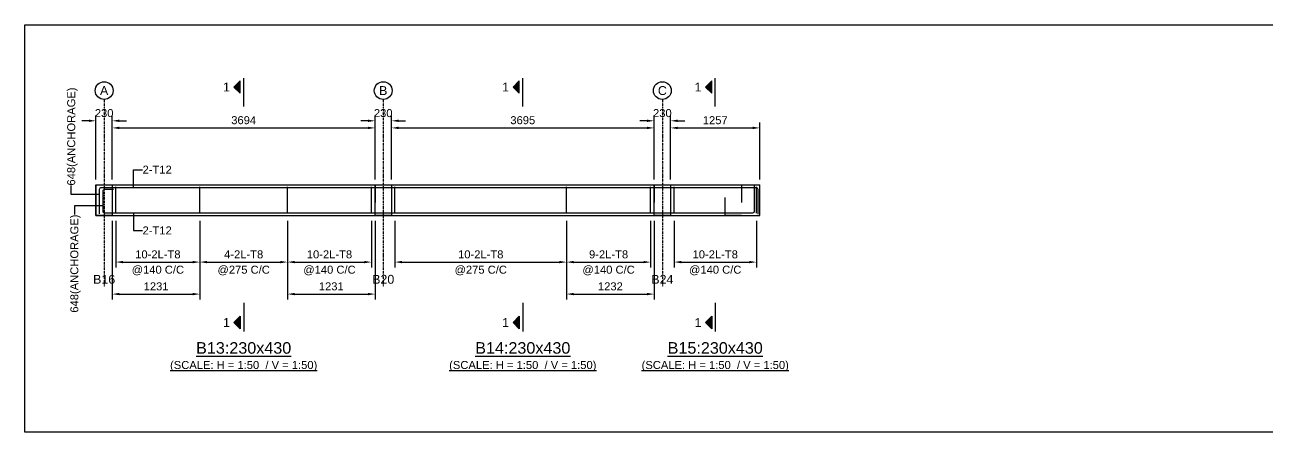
# Model space of a CAD drawing. Header units: inches. Extents: x -816171 to 9366335, y -450961 to 689132.
# Drawn here: x 4478771 to 4513707, y 261031 to 272491 of the extents above; entities that cross this region are included whole.
import ezdxf
from ezdxf.enums import TextEntityAlignment as Align

# ---------------------------------------------------------------- set-up
doc = ezdxf.new("R2010")
doc.units = ezdxf.units.IN
doc.header["$MEASUREMENT"] = 0
doc.linetypes.add('SCCenter', pattern=[1.2, 0.5, -0.3, 0.1, -0.3])
doc.linetypes.add('SCHidden', pattern=[1000, 500, -500])
for name, color, linetype in [('Concrete Line', 2, 'Continuous'), ('Dimension', 31, 'Continuous'), ('Grid', 8, 'Continuous'), ('Labels', 4, 'Continuous'), ('Labels_Support', 4, 'Continuous'), ('Link', 225, 'Continuous'), ('Reinforcement', 130, 'Continuous'), ('Schedule Border', 60, 'Continuous'), ('Section Mark', 5, 'Continuous'), ('Solid', 25, 'Continuous'), ('Text', 31, 'Continuous'), ('Text_Scale', 31, 'Continuous')]:
    doc.layers.add(name, color=color, linetype=linetype)
doc.styles.add('SC-SansSerif', font='SansSerif')
doc.styles.get("Standard").update_dxf_attribs({"font": 'txt.shx'})
doc.dimstyles.new('SCBBSDimStyl', dxfattribs={"dimtxt": 225, "dimasz": 200, "dimexe": 150, "dimexo": 150, "dimgap": 100, "dimtad": 1, "dimtoh": 1, "dimdec": 0, "dimzin": 0, "dimdsep": 46, "dimtxsty": 'SC-SansSerif', "dimcen": 0.09, "dimclrd": 8, "dimclre": 8, "dimclrt": 31, "dimadec": 0, "dimazin": 0, "dimtfac": 1, "dimtdec": 0, "dimtix": 1, "dimtofl": 0, "dimtmove": 0, "dimatfit": 3, "dimfxl": 1, "dimtolj": 1, "dimtzin": 0, "dimarcsym": 0})
doc.dimstyles.get("Standard").update_dxf_attribs({"dimtxt": 0.18, "dimasz": 0.18, "dimexe": 0.18, "dimexo": 0.0625, "dimgap": 0.09, "dimtad": 0, "dimtih": 1, "dimtoh": 1, "dimdec": 4, "dimzin": 0, "dimdsep": 46, "dimtxsty": 'Standard', "dimcen": 0.09, "dimadec": 0, "dimazin": 0, "dimtfac": 1, "dimtdec": 4, "dimtofl": 0, "dimtmove": 0, "dimatfit": 3, "dimfxl": 1, "dimtolj": 1, "dimtzin": 0, "dimarcsym": 0})

# ---------------------------------------------------------------- blocks, each defined once
blk = doc.blocks.new('*D1903')
at = {"layer": 'DEFPOINTS', "color": 0, "transparency": 16777216}
for p in [(4481331, 267131), (4483694, 267131), (4483694, 265816)]:
    blk.add_point(p, dxfattribs=at)
at = {"layer": 'Dimension', "color": 8, "lineweight": -2, "transparency": 16777216}
for p, q in [((4481331, 266981), (4481331, 265666)), ((4483694, 266981), (4483694, 265666)), ((4481531, 265816), (4483494, 265816))]:
    blk.add_line(p, q, dxfattribs=at)
at = {"layer": 'Dimension', "color": 8, "transparency": 16777216}
for points in [[(4481531, 265850), (4481531, 265783), (4481331, 265816)], [(4483494, 265850), (4483494, 265783), (4483694, 265816)]]:
    blk.add_solid(points, dxfattribs=at)
at = {"layer": 'Dimension', "color": 31, "transparency": 16777216, "char_height": 225, "attachment_point": 5, "style": 'SC-SansSerif'}
for s, insert in [('\\A1;10-2L-T8', (4482512, 266032)), ('\\A1;@140 C/C', (4482512, 265580))]:
    blk.add_mtext(s, dxfattribs=dict(at, insert=insert))
blk = doc.blocks.new('*D1904')
at = {"layer": 'DEFPOINTS', "color": 0, "transparency": 16777216}
for p in [(4481231, 267131), (4483694, 267131), (4483694, 264916)]:
    blk.add_point(p, dxfattribs=at)
at = {"layer": 'Dimension', "color": 8, "lineweight": -2, "transparency": 16777216}
for p, q in [((4481231, 266981), (4481231, 264766)), ((4483694, 266981), (4483694, 264766)), ((4481431, 264916), (4483494, 264916))]:
    blk.add_line(p, q, dxfattribs=at)
at = {"layer": 'Dimension', "color": 8, "transparency": 16777216}
for points in [[(4481431, 264950), (4481431, 264883), (4481231, 264916)], [(4483494, 264950), (4483494, 264883), (4483694, 264916)]]:
    blk.add_solid(points, dxfattribs=at)
at = {"layer": 'Dimension', "color": 31, "transparency": 16777216, "insert": (4482462, 265132), "char_height": 225, "attachment_point": 5, "style": 'SC-SansSerif'}
blk.add_mtext('\\A1;1231', dxfattribs=at)
blk = doc.blocks.new('*D1905')
at = {"layer": 'DEFPOINTS', "color": 0, "transparency": 16777216}
for p in [(4483694, 267131), (4486156, 267131), (4486156, 265816)]:
    blk.add_point(p, dxfattribs=at)
at = {"layer": 'Dimension', "color": 8, "lineweight": -2, "transparency": 16777216}
for p, q in [((4483694, 266981), (4483694, 265666)), ((4486156, 266981), (4486156, 265666)), ((4483894, 265816), (4485956, 265816))]:
    blk.add_line(p, q, dxfattribs=at)
at = {"layer": 'Dimension', "color": 8, "transparency": 16777216}
for points in [[(4483894, 265850), (4483894, 265783), (4483694, 265816)], [(4485956, 265850), (4485956, 265783), (4486156, 265816)]]:
    blk.add_solid(points, dxfattribs=at)
at = {"layer": 'Dimension', "color": 31, "transparency": 16777216, "char_height": 225, "attachment_point": 5, "style": 'SC-SansSerif'}
for s, insert in [('\\A1;4-2L-T8', (4484925, 266032)), ('\\A1;@275 C/C', (4484925, 265580))]:
    blk.add_mtext(s, dxfattribs=dict(at, insert=insert))
blk = doc.blocks.new('*D1906')
at = {"layer": 'DEFPOINTS', "color": 0, "transparency": 16777216}
for p in [(4486156, 267131), (4488519, 267131), (4488519, 265816)]:
    blk.add_point(p, dxfattribs=at)
at = {"layer": 'Dimension', "color": 8, "lineweight": -2, "transparency": 16777216}
for p, q in [((4486156, 266981), (4486156, 265666)), ((4488519, 266981), (4488519, 265666)), ((4486356, 265816), (4488319, 265816))]:
    blk.add_line(p, q, dxfattribs=at)
at = {"layer": 'Dimension', "color": 8, "transparency": 16777216}
for points in [[(4486356, 265850), (4486356, 265783), (4486156, 265816)], [(4488319, 265850), (4488319, 265783), (4488519, 265816)]]:
    blk.add_solid(points, dxfattribs=at)
at = {"layer": 'Dimension', "color": 31, "transparency": 16777216, "char_height": 225, "attachment_point": 5, "style": 'SC-SansSerif'}
for s, insert in [('\\A1;10-2L-T8', (4487338, 266032)), ('\\A1;@140 C/C', (4487338, 265580))]:
    blk.add_mtext(s, dxfattribs=dict(at, insert=insert))
blk = doc.blocks.new('*D1907')
at = {"layer": 'DEFPOINTS', "color": 0, "transparency": 16777216}
for p in [(4486156, 267131), (4488619, 267131), (4488619, 264916)]:
    blk.add_point(p, dxfattribs=at)
at = {"layer": 'Dimension', "color": 8, "lineweight": -2, "transparency": 16777216}
for p, q in [((4486156, 266981), (4486156, 264766)), ((4488619, 266981), (4488619, 264766)), ((4486356, 264916), (4488419, 264916))]:
    blk.add_line(p, q, dxfattribs=at)
at = {"layer": 'Dimension', "color": 8, "transparency": 16777216}
for points in [[(4486356, 264950), (4486356, 264883), (4486156, 264916)], [(4488419, 264950), (4488419, 264883), (4488619, 264916)]]:
    blk.add_solid(points, dxfattribs=at)
at = {"layer": 'Dimension', "color": 31, "transparency": 16777216, "insert": (4487388, 265132), "char_height": 225, "attachment_point": 5, "style": 'SC-SansSerif'}
blk.add_mtext('\\A1;1231', dxfattribs=at)
blk = doc.blocks.new('*D1908')
at = {"layer": 'DEFPOINTS', "color": 0, "transparency": 16777216}
for p in [(4489179, 267131), (4494006, 267131), (4494006, 265816)]:
    blk.add_point(p, dxfattribs=at)
at = {"layer": 'Dimension', "color": 8, "lineweight": -2, "transparency": 16777216}
for p, q in [((4489179, 266981), (4489179, 265666)), ((4494006, 266981), (4494006, 265666)), ((4489379, 265816), (4493806, 265816))]:
    blk.add_line(p, q, dxfattribs=at)
at = {"layer": 'Dimension', "color": 8, "transparency": 16777216}
for points in [[(4489379, 265850), (4489379, 265783), (4489179, 265816)], [(4493806, 265850), (4493806, 265783), (4494006, 265816)]]:
    blk.add_solid(points, dxfattribs=at)
at = {"layer": 'Dimension', "color": 31, "transparency": 16777216, "char_height": 225, "attachment_point": 5, "style": 'SC-SansSerif'}
for s, insert in [('\\A1;10-2L-T8', (4491592, 266032)), ('\\A1;@275 C/C', (4491592, 265580))]:
    blk.add_mtext(s, dxfattribs=dict(at, insert=insert))
blk = doc.blocks.new('*D1909')
at = {"layer": 'DEFPOINTS', "color": 0, "transparency": 16777216}
for p in [(4494006, 267131), (4496369, 267131), (4496369, 265816)]:
    blk.add_point(p, dxfattribs=at)
at = {"layer": 'Dimension', "color": 8, "lineweight": -2, "transparency": 16777216}
for p, q in [((4494006, 266981), (4494006, 265666)), ((4496369, 266981), (4496369, 265666)), ((4494206, 265816), (4496169, 265816))]:
    blk.add_line(p, q, dxfattribs=at)
at = {"layer": 'Dimension', "color": 8, "transparency": 16777216}
for points in [[(4494206, 265850), (4494206, 265783), (4494006, 265816)], [(4496169, 265850), (4496169, 265783), (4496369, 265816)]]:
    blk.add_solid(points, dxfattribs=at)
at = {"layer": 'Dimension', "color": 31, "transparency": 16777216, "char_height": 225, "attachment_point": 5, "style": 'SC-SansSerif'}
for s, insert in [('\\A1;9-2L-T8', (4495187, 266032)), ('\\A1;@140 C/C', (4495187, 265580))]:
    blk.add_mtext(s, dxfattribs=dict(at, insert=insert))
blk = doc.blocks.new('*D1910')
at = {"layer": 'DEFPOINTS', "color": 0, "transparency": 16777216}
for p in [(4494006, 267131), (4496469, 267131), (4496469, 264916)]:
    blk.add_point(p, dxfattribs=at)
at = {"layer": 'Dimension', "color": 8, "lineweight": -2, "transparency": 16777216}
for p, q in [((4494006, 266981), (4494006, 264766)), ((4496469, 266981), (4496469, 264766)), ((4494206, 264916), (4496269, 264916))]:
    blk.add_line(p, q, dxfattribs=at)
at = {"layer": 'Dimension', "color": 8, "transparency": 16777216}
for points in [[(4494206, 264950), (4494206, 264883), (4494006, 264916)], [(4496269, 264950), (4496269, 264883), (4496469, 264916)]]:
    blk.add_solid(points, dxfattribs=at)
at = {"layer": 'Dimension', "color": 31, "transparency": 16777216, "insert": (4495237, 265132), "char_height": 225, "attachment_point": 5, "style": 'SC-SansSerif'}
blk.add_mtext('\\A1;1232', dxfattribs=at)
blk = doc.blocks.new('*D1911')
at = {"layer": 'DEFPOINTS', "color": 0, "transparency": 16777216}
for p in [(4497029, 267131), (4499343, 267131), (4499343, 265816)]:
    blk.add_point(p, dxfattribs=at)
at = {"layer": 'Dimension', "color": 8, "lineweight": -2, "transparency": 16777216}
for p, q in [((4497029, 266981), (4497029, 265666)), ((4499343, 266981), (4499343, 265666)), ((4497229, 265816), (4499143, 265816))]:
    blk.add_line(p, q, dxfattribs=at)
at = {"layer": 'Dimension', "color": 8, "transparency": 16777216}
for points in [[(4497229, 265850), (4497229, 265783), (4497029, 265816)], [(4499143, 265850), (4499143, 265783), (4499343, 265816)]]:
    blk.add_solid(points, dxfattribs=at)
at = {"layer": 'Dimension', "color": 31, "transparency": 16777216, "char_height": 225, "attachment_point": 5, "style": 'SC-SansSerif'}
for s, insert in [('\\A1;10-2L-T8', (4498186, 266032)), ('\\A1;@140 C/C', (4498186, 265580))]:
    blk.add_mtext(s, dxfattribs=dict(at, insert=insert))
blk = doc.blocks.new('*D1928')
at = {"layer": 'DEFPOINTS', "color": 0, "transparency": 16777216}
for p in [(4488619, 269591), (4481231, 267991), (4488619, 267991)]:
    blk.add_point(p, dxfattribs=at)
at = {"layer": 'Dimension', "color": 8, "lineweight": -2, "transparency": 16777216}
for p, q in [((4481231, 268141), (4481231, 269741)), ((4488619, 268141), (4488619, 269741)), ((4481431, 269591), (4488419, 269591))]:
    blk.add_line(p, q, dxfattribs=at)
at = {"layer": 'Dimension', "color": 8, "transparency": 16777216}
for points in [[(4481431, 269625), (4481431, 269558), (4481231, 269591)], [(4488419, 269625), (4488419, 269558), (4488619, 269591)]]:
    blk.add_solid(points, dxfattribs=at)
at = {"layer": 'Dimension', "color": 31, "transparency": 16777216, "insert": (4484925, 269807), "char_height": 225, "attachment_point": 5, "style": 'SC-SansSerif'}
blk.add_mtext('\\A1;3694', dxfattribs=at)
blk = doc.blocks.new('*D1929')
at = {"layer": 'DEFPOINTS', "color": 0, "transparency": 16777216}
for p in [(4496469, 269591), (4489079, 267991), (4496469, 267991)]:
    blk.add_point(p, dxfattribs=at)
at = {"layer": 'Dimension', "color": 8, "lineweight": -2, "transparency": 16777216}
for p, q in [((4489079, 268141), (4489079, 269741)), ((4496469, 268141), (4496469, 269741)), ((4489279, 269591), (4496269, 269591))]:
    blk.add_line(p, q, dxfattribs=at)
at = {"layer": 'Dimension', "color": 8, "transparency": 16777216}
for points in [[(4489279, 269625), (4489279, 269558), (4489079, 269591)], [(4496269, 269625), (4496269, 269558), (4496469, 269591)]]:
    blk.add_solid(points, dxfattribs=at)
at = {"layer": 'Dimension', "color": 31, "transparency": 16777216, "insert": (4492774, 269807), "char_height": 225, "attachment_point": 5, "style": 'SC-SansSerif'}
blk.add_mtext('\\A1;3695', dxfattribs=at)
blk = doc.blocks.new('*D1930')
at = {"layer": 'DEFPOINTS', "color": 0, "transparency": 16777216}
for p in [(4499443, 269591), (4496929, 267991), (4499443, 267991)]:
    blk.add_point(p, dxfattribs=at)
at = {"layer": 'Dimension', "color": 8, "lineweight": -2, "transparency": 16777216}
for p, q in [((4496929, 268141), (4496929, 269741)), ((4499443, 268141), (4499443, 269741)), ((4497129, 269591), (4499243, 269591))]:
    blk.add_line(p, q, dxfattribs=at)
at = {"layer": 'Dimension', "color": 8, "transparency": 16777216}
for points in [[(4497129, 269625), (4497129, 269558), (4496929, 269591)], [(4499243, 269625), (4499243, 269558), (4499443, 269591)]]:
    blk.add_solid(points, dxfattribs=at)
at = {"layer": 'Dimension', "color": 31, "transparency": 16777216, "insert": (4498186, 269807), "char_height": 225, "attachment_point": 5, "style": 'SC-SansSerif'}
blk.add_mtext('\\A1;1257', dxfattribs=at)
blk = doc.blocks.new('*D1931')
at = {"layer": 'DEFPOINTS', "color": 0, "transparency": 16777216}
for p in [(4481231, 269791), (4480771, 267991), (4481231, 267991)]:
    blk.add_point(p, dxfattribs=at)
at = {"layer": 'Dimension', "color": 8, "lineweight": -2, "transparency": 16777216}
for p, q in [((4480571, 269791), (4480371, 269791)), ((4480771, 268141), (4480771, 269941)), ((4481231, 268141), (4481231, 269941)), ((4481431, 269791), (4481631, 269791))]:
    blk.add_line(p, q, dxfattribs=at)
at = {"layer": 'Dimension', "color": 8, "transparency": 16777216}
for points in [[(4480571, 269825), (4480571, 269758), (4480771, 269791)], [(4481431, 269825), (4481431, 269758), (4481231, 269791)]]:
    blk.add_solid(points, dxfattribs=at)
at = {"layer": 'Dimension', "color": 31, "transparency": 16777216, "insert": (4481001, 270007), "char_height": 225, "attachment_point": 5, "style": 'SC-SansSerif'}
blk.add_mtext('\\A1;230', dxfattribs=at)
blk = doc.blocks.new('*D1932')
at = {"layer": 'DEFPOINTS', "color": 0, "transparency": 16777216}
for p in [(4489079, 269791), (4488619, 267991), (4489079, 267991)]:
    blk.add_point(p, dxfattribs=at)
at = {"layer": 'Dimension', "color": 8, "lineweight": -2, "transparency": 16777216}
for p, q in [((4488419, 269791), (4488219, 269791)), ((4488619, 268141), (4488619, 269941)), ((4489079, 268141), (4489079, 269941)), ((4489279, 269791), (4489479, 269791))]:
    blk.add_line(p, q, dxfattribs=at)
at = {"layer": 'Dimension', "color": 8, "transparency": 16777216}
for points in [[(4488419, 269825), (4488419, 269758), (4488619, 269791)], [(4489279, 269825), (4489279, 269758), (4489079, 269791)]]:
    blk.add_solid(points, dxfattribs=at)
at = {"layer": 'Dimension', "color": 31, "transparency": 16777216, "insert": (4488849, 270007), "char_height": 225, "attachment_point": 5, "style": 'SC-SansSerif'}
blk.add_mtext('\\A1;230', dxfattribs=at)
blk = doc.blocks.new('*D1933')
at = {"layer": 'DEFPOINTS', "color": 0, "transparency": 16777216}
for p in [(4496929, 269791), (4496469, 267991), (4496929, 267991)]:
    blk.add_point(p, dxfattribs=at)
at = {"layer": 'Dimension', "color": 8, "lineweight": -2, "transparency": 16777216}
for p, q in [((4496269, 269791), (4496069, 269791)), ((4496469, 268141), (4496469, 269941)), ((4496929, 268141), (4496929, 269941)), ((4497129, 269791), (4497329, 269791))]:
    blk.add_line(p, q, dxfattribs=at)
at = {"layer": 'Dimension', "color": 8, "transparency": 16777216}
for points in [[(4496269, 269825), (4496269, 269758), (4496469, 269791)], [(4497129, 269825), (4497129, 269758), (4496929, 269791)]]:
    blk.add_solid(points, dxfattribs=at)
at = {"layer": 'Dimension', "color": 31, "transparency": 16777216, "insert": (4496699, 270007), "char_height": 225, "attachment_point": 5, "style": 'SC-SansSerif'}
blk.add_mtext('\\A1;230', dxfattribs=at)

msp = doc.modelspace()

# ---------------------------------------------------------------- hatches: boundary and pattern name
at = {"layer": 'Solid'}
for points in [[(4484825.08622, 270916.35614), (4484650.08622, 270741.35614), (4484825.08622, 270566.35614), (4484825.08622, 270916.35614)], [(4492674.58622, 270916.35614), (4492499.58622, 270741.35614), (4492674.58622, 270566.35614), (4492674.58622, 270916.35614)], [(4498086.58622, 270916.35614), (4497911.58622, 270741.35614), (4498086.58622, 270566.35614), (4498086.58622, 270916.35614)], [(4484825.08622, 263941.35614), (4484650.08622, 264116.35614), (4484825.08622, 264291.35614), (4484825.08622, 263941.35614)], [(4492674.58622, 263941.35614), (4492499.58622, 264116.35614), (4492674.58622, 264291.35614), (4492674.58622, 263941.35614)], [(4498086.58622, 263941.35614), (4497911.58622, 264116.35614), (4498086.58622, 264291.35614), (4498086.58622, 263941.35614)]]:
    msp.add_hatch(color=256, dxfattribs=at).paths.add_polyline_path(points, flags=0)

# ---------------------------------------------------------------- linework, layer by layer
at = {"layer": 'Concrete Line'}
msp.add_line((4499443.08622, 267131.35614), (4499443.08622, 267991.35614), dxfattribs=at)
for points in [[(4480771.08622, 267991.35614), (4481231.08622, 267991.35614)], [(4480771.08622, 267991.35614), (4480771.08622, 267131.35614)], [(4481231.08622, 267991.35614), (4488619.08622, 267991.35614)], [(4488619.08622, 267991.35614), (4489079.08622, 267991.35614)], [(4489079.08622, 267991.35614), (4496469.08622, 267991.35614)], [(4496469.08622, 267991.35614), (4496929.08622, 267991.35614)], [(4496929.08622, 267991.35614), (4499443.08622, 267991.35614)], [(4480771.08622, 267131.35614), (4481231.08622, 267131.35614)], [(4481231.08622, 267131.35614), (4488619.08622, 267131.35614)], [(4488619.08622, 267131.35614), (4489079.08622, 267131.35614)], [(4489079.08622, 267131.35614), (4496469.08622, 267131.35614)], [(4496469.08622, 267131.35614), (4496929.08622, 267131.35614)], [(4496929.08622, 267131.35614), (4499443.08622, 267131.35614)]]:
    msp.add_lwpolyline(points, dxfattribs=at)
for points in [[(4480771.08622, 267991.35614), (4481231.08622, 267991.35614), (4481231.08622, 267991.35614), (4481231.08622, 267131.35614), (4481231.08622, 267131.35614), (4480771.08622, 267131.35614), (4480771.08622, 267131.35614), (4480771.08622, 267991.35614)], [(4488619.08622, 267131.35614), (4488619.08622, 267991.35614), (4488619.08622, 267991.35614), (4489079.08622, 267991.35614), (4489079.08622, 267991.35614), (4489079.08622, 267131.35614), (4489079.08622, 267131.35614), (4488619.08622, 267131.35614)], [(4496469.08622, 267131.35614), (4496469.08622, 267991.35614), (4496469.08622, 267991.35614), (4496929.08622, 267991.35614), (4496929.08622, 267991.35614), (4496929.08622, 267131.35614), (4496929.08622, 267131.35614), (4496469.08622, 267131.35614)]]:
    msp.add_lwpolyline(points, close=True, dxfattribs=at)
at = {"layer": 'Concrete Line', "linetype": 'SCHidden'}
for points in [[(4480771.08622, 267991.35614), (4481231.08622, 267991.35614), (4481231.08622, 267991.35614), (4481231.08622, 267131.35614), (4481231.08622, 267131.35614), (4480771.08622, 267131.35614), (4480771.08622, 267131.35614), (4480771.08622, 267991.35614)], [(4488619.08622, 267131.35614), (4488619.08622, 267991.35614), (4488619.08622, 267991.35614), (4489079.08622, 267991.35614), (4489079.08622, 267991.35614), (4489079.08622, 267131.35614), (4489079.08622, 267131.35614), (4488619.08622, 267131.35614)], [(4496469.08622, 267131.35614), (4496469.08622, 267991.35614), (4496469.08622, 267991.35614), (4496929.08622, 267991.35614), (4496929.08622, 267991.35614), (4496929.08622, 267131.35614), (4496929.08622, 267131.35614), (4496469.08622, 267131.35614)], [(4498469.08622, 267991.35614), (4498929.08622, 267991.35614), (4498929.08622, 267991.35614), (4498929.08622, 267131.35614), (4498929.08622, 267131.35614), (4498469.08622, 267131.35614), (4498469.08622, 267131.35614), (4498469.08622, 267991.35614)]]:
    msp.add_lwpolyline(points, close=True, dxfattribs=at)
at = {"layer": 'Concrete Line', "color": 8, "linetype": 'SCHidden'}
for points in [[(4481231.08622, 267991.35614), (4481231.08622, 267131.35614)], [(4488619.08622, 267991.35614), (4488619.08622, 267131.35614)], [(4489079.08622, 267991.35614), (4489079.08622, 267131.35614)], [(4496469.08622, 267991.35614), (4496469.08622, 267131.35614)], [(4496929.08622, 267991.35614), (4496929.08622, 267131.35614)]]:
    msp.add_lwpolyline(points, dxfattribs=at)
at = {"layer": 'Grid', "linetype": 'SCCenter'}
for p, q in [((4481001.08622, 270391.35614), (4481001.08622, 265131.35614)), ((4488849.08622, 270391.35614), (4488849.08622, 265131.35614)), ((4496699.08622, 270391.35614), (4496699.08622, 265131.35614))]:
    msp.add_line(p, q, dxfattribs=at)
at = {"layer": 'Grid'}
for centre in [(4481001.08622, 270641.35614), (4488849.08622, 270641.35614), (4496699.08622, 270641.35614)]:
    msp.add_circle(centre, 250, dxfattribs=at)
at = {"layer": 'Link'}
for p, q in [((4481331.08622, 267191.35614), (4481331.08622, 267931.35614)), ((4483693.75916, 267191.35614), (4483693.75916, 267931.35614)), ((4486156.43211, 267191.35614), (4486156.43211, 267931.35614)), ((4488519.08622, 267191.35614), (4488519.08622, 267931.35614)), ((4489179.08622, 267191.35614), (4489179.08622, 267931.35614)), ((4494005.76544, 267191.35614), (4494005.76544, 267931.35614)), ((4496369.08622, 267191.35614), (4496369.08622, 267931.35614)), ((4497029.08622, 267191.35614), (4497029.08622, 267931.35614)), ((4499343.08622, 267191.35614), (4499343.08622, 267931.35614))]:
    msp.add_line(p, q, dxfattribs=at)
at = {"layer": 'Reinforcement'}
for points in [[(4481263.08622, 267855.35614), (4481013.08622, 267855.35614, 0.4142135624), (4480963.08622, 267805.35614), (4480963.08622, 267253.35614, 0.4142135624), (4481013.08622, 267203.35614), (4499244.59564, 267203.35614, 0.4142134778), (4499294.59564, 267253.35614), (4499294.59564, 267961.35614)], [(4480875.08622, 267171.35614), (4480875.08622, 267869.35614, -0.4142135624), (4480925.08622, 267919.35614), (4499332.59564, 267919.35614, -0.4142134778), (4499382.59564, 267869.35614), (4499382.59564, 267161.35614)]]:
    msp.add_lwpolyline(points, format="xyb", dxfattribs=at)
at = {"layer": 'Schedule Border'}
msp.add_lwpolyline([(4478771.08622, 272491.35614), (4548642.59564, 272491.35614), (4548642.59564, 261031.35614), (4478771.08622, 261031.35614)], close=True, dxfattribs=at)
at = {"layer": 'Section Mark'}
for points in [[(4484825.08622, 270916.35614), (4484650.08622, 270741.35614), (4484825.08622, 270566.35614), (4484825.08622, 270916.35614)], [(4484925.08622, 270191.35614), (4484925.08622, 270991.35614)], [(4492674.58622, 270916.35614), (4492499.58622, 270741.35614), (4492674.58622, 270566.35614), (4492674.58622, 270916.35614)], [(4492774.58622, 270191.35614), (4492774.58622, 270991.35614)], [(4498086.58622, 270916.35614), (4497911.58622, 270741.35614), (4498086.58622, 270566.35614), (4498086.58622, 270916.35614)], [(4498186.58622, 270191.35614), (4498186.58622, 270991.35614)], [(4484925.08622, 264666.35614), (4484925.08622, 263866.35614)], [(4492774.58622, 264666.35614), (4492774.58622, 263866.35614)], [(4498186.58622, 264666.35614), (4498186.58622, 263866.35614)], [(4484825.08622, 263941.35614), (4484650.08622, 264116.35614), (4484825.08622, 264291.35614), (4484825.08622, 263941.35614)], [(4492674.58622, 263941.35614), (4492499.58622, 264116.35614), (4492674.58622, 264291.35614), (4492674.58622, 263941.35614)], [(4498086.58622, 263941.35614), (4497911.58622, 264116.35614), (4498086.58622, 264291.35614), (4498086.58622, 263941.35614)]]:
    msp.add_lwpolyline(points, dxfattribs=at)

# ---------------------------------------------------------------- texts
at = {"layer": 'Grid', "style": 'SC-SansSerif'}
for s, p in [('A', (4481001.08622, 270641.35614)), ('B', (4488849.08622, 270641.35614)), ('C', (4496699.08622, 270641.35614))]:
    msp.add_text(s, height=250, dxfattribs=at).set_placement(p, align=Align.MIDDLE)
at = {"layer": 'Labels', "style": 'SC-SansSerif'}
for s, p in [('%%uB13:230x430', (4484925.08622, 263141.35614)), ('%%uB14:230x430', (4492774.08622, 263141.35614)), ('%%uB15:230x430', (4498186.08622, 263141.35614))]:
    msp.add_text(s, height=325, dxfattribs=at).set_placement(p, align=Align.BOTTOM_CENTER)
at = {"layer": 'Labels_Support', "style": 'SC-SansSerif'}
for s, p in [('B16', (4481001.08622, 265131.35614)), ('B20', (4488849.08622, 265131.35614)), ('B24', (4496699.08622, 265131.35614))]:
    msp.add_text(s, height=250, dxfattribs=at).set_placement(p, align=Align.BOTTOM_CENTER)
at = {"layer": 'Section Mark', "style": 'SC-SansSerif'}
for p in [(4484537.58622, 270741.35614), (4492387.08622, 270741.35614), (4497799.08622, 270741.35614), (4484537.58622, 264116.35614), (4492387.08622, 264116.35614), (4497799.08622, 264116.35614)]:
    msp.add_text('1', height=250, dxfattribs=at).set_placement(p, align=Align.MIDDLE_RIGHT)
at = {"layer": 'Text', "style": 'SC-SansSerif'}
msp.add_text('648(ANCHORAGE)', height=225, rotation=90, dxfattribs=at).set_placement((4480075.08622, 267969.35614), align=Align.MIDDLE_LEFT)
for p in [(4482081.08622, 268416.35614), (4482081.08622, 266706.35614)]:
    msp.add_text('2-T12', height=225, dxfattribs=at).set_placement(p, align=Align.MIDDLE_LEFT)
msp.add_text('648(ANCHORAGE)', height=225, rotation=90, dxfattribs=at).set_placement((4480163.08622, 267153.35614), align=Align.MIDDLE_RIGHT)
at = {"layer": 'Text_Scale', "style": 'SC-SansSerif'}
for p in [(4484925.08622, 262741.35614), (4492774.08622, 262741.35614), (4498186.08622, 262741.35614)]:
    msp.add_text('%%u(SCALE: H = 1:50  / V = 1:50)', height=225, dxfattribs=at).set_placement(p, align=Align.BOTTOM_CENTER)

# ---------------------------------------------------------------- dimensions: what is measured, and where the dimension line sits
at = {"layer": 'Dimension'}
for base, p1, p2, text, picture, middle in [((4481231.08622, 269791.35614), (4480771.08622, 267991.35614), (4481231.08622, 267991.35614), '230', '*D1931', (4481001.08622, 270007.40553)), ((4489079.08622, 269791.35614), (4488619.08622, 267991.35614), (4489079.08622, 267991.35614), '230', '*D1932', (4488849.08622, 270007.40553)), ((4496929.08622, 269791.35614), (4496469.08622, 267991.35614), (4496929.08622, 267991.35614), '230', '*D1933', (4496699.08622, 270007.40553)), ((4488619.08622, 269591.35614), (4481231.08622, 267991.35614), (4488619.08622, 267991.35614), '3694', '*D1928', (4484925.08622, 269807.40553)), ((4496469.08622, 269591.35614), (4489079.08622, 267991.35614), (4496469.08622, 267991.35614), '3695', '*D1929', (4492774.08622, 269807.40553)), ((4499443.08622, 269591.35614), (4496929.08622, 267991.35614), (4499443.08622, 267991.35614), '1257', '*D1930', (4498186.08622, 269807.25121)), ((4483693.75912, 264916.35614), (4481231.08622, 267131.35614), (4483693.75912, 267131.35614), '1231', '*D1904', (4482462.42267, 265132.40553)), ((4483693.75912, 265816.35614), (4481331.08622, 267131.35614), (4483693.75912, 267131.35614), '10-2L-T8\\X@140 C/C', '*D1903', (4482512.42267, 265816.35614)), ((4486156.43212, 265816.35614), (4483693.75912, 267131.35614), (4486156.43212, 267131.35614), '4-2L-T8\\X@275 C/C', '*D1905', (4484925.09562, 265816.35614)), ((4488519.08622, 265816.35614), (4486156.43212, 267131.35614), (4488519.08622, 267131.35614), '10-2L-T8\\X@140 C/C', '*D1906', (4487337.75917, 265816.35614)), ((4488619.08622, 264916.35614), (4486156.43212, 267131.35614), (4488619.08622, 267131.35614), '1231', '*D1907', (4487387.75917, 265132.40553)), ((4494005.76542, 265816.35614), (4489179.08622, 267131.35614), (4494005.76542, 267131.35614), '10-2L-T8\\X@275 C/C', '*D1908', (4491592.42582, 265816.35614)), ((4496369.08622, 265816.35614), (4494005.76542, 267131.35614), (4496369.08622, 267131.35614), '9-2L-T8\\X@140 C/C', '*D1909', (4495187.42582, 265816.35614)), ((4496469.08622, 264916.35614), (4494005.76542, 267131.35614), (4496469.08622, 267131.35614), '1232', '*D1910', (4495237.42582, 265132.40553)), ((4499343.08622, 265816.35614), (4497029.08622, 267131.35614), (4499343.08622, 267131.35614), '10-2L-T8\\X@140 C/C', '*D1911', (4498186.08622, 265816.35614))]:
    dim = msp.add_linear_dim(base=base, p1=p1, p2=p2, text=text, dimstyle='SCBBSDimStyl', dxfattribs=at)
    dim.commit()
    dim.dimension.update_dxf_attribs({"geometry": picture, "text_midpoint": middle})

# ---------------------------------------------------------------- leaders
at = {"layer": 'Dimension', "color": 8}
for points in [[(4481831.08622, 267919.35614), (4481831.08622, 268416.35614), (4482081.08622, 268416.35614)], [(4480875.08622, 267719.35614), (4480075.08622, 267719.35614), (4480075.08622, 267969.35614)], [(4480963.08622, 267403.35614), (4480163.08622, 267403.35614), (4480163.08622, 267153.35614)], [(4481831.08622, 267203.35614), (4481831.08622, 266706.35614), (4482081.08622, 266706.35614)]]:
    msp.add_leader(points, dimstyle='Standard', dxfattribs=at)

doc.saveas('drawing.dxf')
